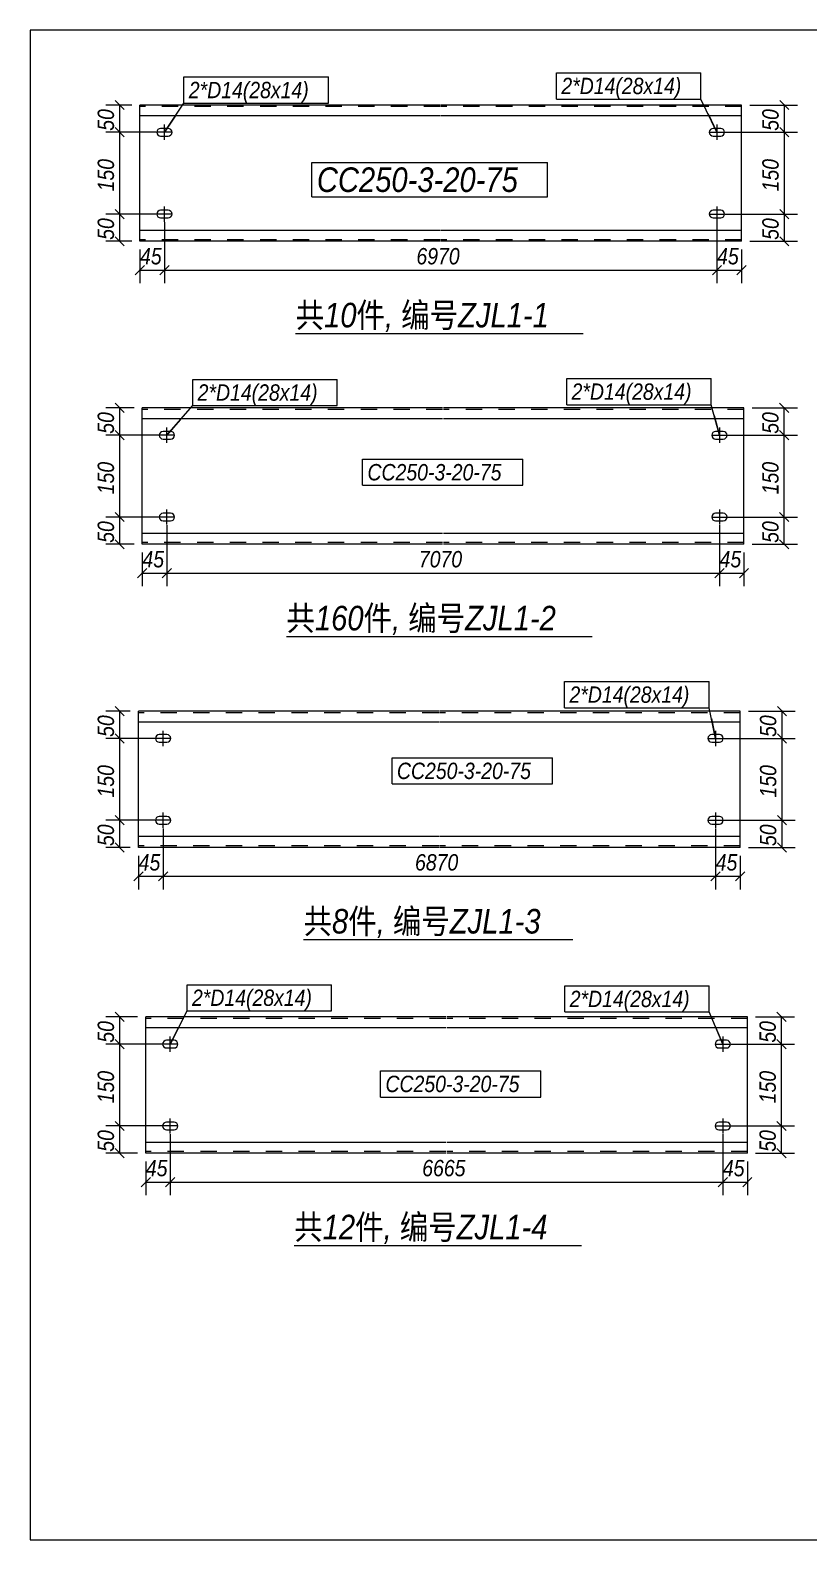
# Model space of a CAD drawing. Header units: millimetres. Extents: x 181 to 4047, y 165 to 2266.
# Drawn here: x 1119.3 to 1214.5, y 1252.4 to 1436.9 of the extents above; entities that cross this region are included whole.
import ezdxf

# ---------------------------------------------------------------- set-up
doc = ezdxf.new("R2010")
doc.units = ezdxf.units.MM
doc.linetypes.add('XKITLINE00', pattern=[0])
doc.linetypes.add('XKITLINE02', pattern=[4, 2, -2])
for name, color, linetype, lineweight in [('Bolt', 7, 'Continuous', 0), ('BoltMark', 3, 'Continuous', 0), ('DrawingSheet', 5, 'Continuous', 0), ('OtherObjectType', 1, 'Continuous', 0), ('Part', 2, 'Continuous', 0), ('PartMark', 3, 'Continuous', 0), ('Z-DIMENSIONS', 1, 'Continuous', 0)]:
    doc.layers.add(name, color=color, linetype=linetype, lineweight=lineweight)
doc.styles.add('Arial Italic', font='ariali.ttf')

msp = doc.modelspace()

# ---------------------------------------------------------------- linework, layer by layer
at = {"layer": 'Bolt', "color": 3, "linetype": 'XKITLINE00', "lineweight": 0}
for p, q in [((1134.85, 1424.64), (1134.82, 1424.46)), ((1134.82, 1424.46), (1134.85, 1424.28)), ((1134.82, 1424.46), (1134.82, 1424.46)), ((1136.68, 1424.46), (1134.82, 1424.46)), ((1134.95, 1424.79), (1134.85, 1424.64)), ((1135.1, 1424.89), (1134.95, 1424.79)), ((1135.28, 1424.93), (1135.1, 1424.89)), ((1136.22, 1424.93), (1135.28, 1424.93)), ((1135.75, 1423.53), (1135.75, 1425.39)), ((1136.39, 1424.89), (1136.22, 1424.93)), ((1136.55, 1424.79), (1136.39, 1424.89)), ((1136.65, 1424.64), (1136.55, 1424.79)), ((1136.68, 1424.46), (1136.65, 1424.64)), ((1136.65, 1424.28), (1136.68, 1424.46)), ((1136.68, 1424.46), (1136.68, 1424.46)), ((1202.36, 1424.64), (1202.33, 1424.46)), ((1202.33, 1424.46), (1202.33, 1424.46)), ((1202.33, 1424.46), (1202.36, 1424.28)), ((1202.33, 1424.46), (1204.19, 1424.46)), ((1202.46, 1424.79), (1202.36, 1424.64)), ((1202.62, 1424.89), (1202.46, 1424.79)), ((1202.79, 1424.93), (1202.62, 1424.89)), ((1203.73, 1424.93), (1202.79, 1424.93)), ((1203.26, 1425.39), (1203.26, 1423.53)), ((1203.91, 1424.89), (1203.73, 1424.93)), ((1204.06, 1424.79), (1203.91, 1424.89)), ((1204.16, 1424.64), (1204.06, 1424.79)), ((1204.19, 1424.46), (1204.16, 1424.64)), ((1204.16, 1424.28), (1204.19, 1424.46)), ((1204.19, 1424.46), (1204.19, 1424.46)), ((1134.85, 1424.28), (1134.95, 1424.13)), ((1134.95, 1424.13), (1135.1, 1424.03)), ((1135.1, 1424.03), (1135.28, 1423.99)), ((1135.28, 1423.99), (1136.22, 1423.99)), ((1136.22, 1423.99), (1136.39, 1424.03)), ((1136.39, 1424.03), (1136.55, 1424.13)), ((1136.55, 1424.13), (1136.65, 1424.28)), ((1202.36, 1424.28), (1202.46, 1424.13)), ((1202.46, 1424.13), (1202.62, 1424.03)), ((1202.62, 1424.03), (1202.79, 1423.99)), ((1202.79, 1423.99), (1203.73, 1423.99)), ((1203.73, 1423.99), (1203.91, 1424.03)), ((1203.91, 1424.03), (1204.06, 1424.13)), ((1204.06, 1424.13), (1204.16, 1424.28)), ((1135.75, 1413.53), (1135.75, 1415.39)), ((1203.26, 1415.39), (1203.26, 1413.53)), ((1134.85, 1414.64), (1134.82, 1414.46)), ((1134.82, 1414.46), (1134.85, 1414.28)), ((1134.82, 1414.46), (1134.82, 1414.46)), ((1136.68, 1414.46), (1134.82, 1414.46)), ((1134.95, 1414.79), (1134.85, 1414.64)), ((1134.85, 1414.28), (1134.95, 1414.13)), ((1135.1, 1414.89), (1134.95, 1414.79)), ((1134.95, 1414.13), (1135.1, 1414.03)), ((1135.28, 1414.93), (1135.1, 1414.89)), ((1135.1, 1414.03), (1135.28, 1413.99)), ((1136.22, 1414.93), (1135.28, 1414.93)), ((1135.28, 1413.99), (1136.22, 1413.99)), ((1136.39, 1414.89), (1136.22, 1414.93)), ((1136.22, 1413.99), (1136.39, 1414.03)), ((1136.55, 1414.79), (1136.39, 1414.89)), ((1136.39, 1414.03), (1136.55, 1414.13)), ((1136.65, 1414.64), (1136.55, 1414.79)), ((1136.55, 1414.13), (1136.65, 1414.28)), ((1136.68, 1414.46), (1136.65, 1414.64)), ((1136.65, 1414.28), (1136.68, 1414.46)), ((1136.68, 1414.46), (1136.68, 1414.46)), ((1202.36, 1414.64), (1202.33, 1414.46)), ((1202.33, 1414.46), (1202.33, 1414.46)), ((1202.33, 1414.46), (1202.36, 1414.28)), ((1202.33, 1414.46), (1204.19, 1414.46)), ((1202.46, 1414.79), (1202.36, 1414.64)), ((1202.36, 1414.28), (1202.46, 1414.13)), ((1202.62, 1414.89), (1202.46, 1414.79)), ((1202.46, 1414.13), (1202.62, 1414.03)), ((1202.79, 1414.93), (1202.62, 1414.89)), ((1202.62, 1414.03), (1202.79, 1413.99)), ((1203.73, 1414.93), (1202.79, 1414.93)), ((1202.79, 1413.99), (1203.73, 1413.99)), ((1203.91, 1414.89), (1203.73, 1414.93)), ((1203.73, 1413.99), (1203.91, 1414.03)), ((1204.06, 1414.79), (1203.91, 1414.89)), ((1203.91, 1414.03), (1204.06, 1414.13)), ((1204.16, 1414.64), (1204.06, 1414.79)), ((1204.06, 1414.13), (1204.16, 1414.28)), ((1204.19, 1414.46), (1204.16, 1414.64)), ((1204.16, 1414.28), (1204.19, 1414.46)), ((1204.19, 1414.46), (1204.19, 1414.46)), ((1135.15, 1387.61), (1135.11, 1387.43)), ((1135.25, 1387.76), (1135.15, 1387.61)), ((1135.4, 1387.86), (1135.25, 1387.76)), ((1135.58, 1387.9), (1135.4, 1387.86)), ((1136.51, 1387.9), (1135.58, 1387.9)), ((1136.05, 1386.5), (1136.05, 1388.36)), ((1136.69, 1387.86), (1136.51, 1387.9)), ((1136.84, 1387.76), (1136.69, 1387.86)), ((1136.95, 1387.61), (1136.84, 1387.76)), ((1136.98, 1387.43), (1136.95, 1387.61)), ((1202.66, 1387.61), (1202.63, 1387.43)), ((1202.76, 1387.76), (1202.66, 1387.61)), ((1202.92, 1387.86), (1202.76, 1387.76)), ((1203.09, 1387.9), (1202.92, 1387.86)), ((1204.03, 1387.9), (1203.09, 1387.9)), ((1203.56, 1388.36), (1203.56, 1386.5)), ((1204.21, 1387.86), (1204.03, 1387.9)), ((1204.36, 1387.76), (1204.21, 1387.86)), ((1204.46, 1387.61), (1204.36, 1387.76)), ((1204.49, 1387.43), (1204.46, 1387.61)), ((1135.11, 1387.43), (1135.15, 1387.25)), ((1135.11, 1387.43), (1135.11, 1387.43)), ((1136.98, 1387.43), (1135.11, 1387.43)), ((1135.15, 1387.25), (1135.25, 1387.1)), ((1135.25, 1387.1), (1135.4, 1387)), ((1135.4, 1387), (1135.58, 1386.96)), ((1135.58, 1386.96), (1136.51, 1386.96)), ((1136.51, 1386.96), (1136.69, 1387)), ((1136.69, 1387), (1136.84, 1387.1)), ((1136.84, 1387.1), (1136.95, 1387.25)), ((1136.95, 1387.25), (1136.98, 1387.43)), ((1136.98, 1387.43), (1136.98, 1387.43)), ((1202.63, 1387.43), (1202.63, 1387.43)), ((1202.63, 1387.43), (1202.66, 1387.25)), ((1202.63, 1387.43), (1204.49, 1387.43)), ((1202.66, 1387.25), (1202.76, 1387.1)), ((1202.76, 1387.1), (1202.92, 1387)), ((1202.92, 1387), (1203.09, 1386.96)), ((1203.09, 1386.96), (1204.03, 1386.96)), ((1204.03, 1386.96), (1204.21, 1387)), ((1204.21, 1387), (1204.36, 1387.1)), ((1204.36, 1387.1), (1204.46, 1387.25)), ((1204.46, 1387.25), (1204.49, 1387.43)), ((1204.49, 1387.43), (1204.49, 1387.43)), ((1136.05, 1376.5), (1136.05, 1378.36)), ((1203.56, 1378.36), (1203.56, 1376.5)), ((1135.15, 1377.61), (1135.11, 1377.43)), ((1135.11, 1377.43), (1135.15, 1377.25)), ((1135.11, 1377.43), (1135.11, 1377.43)), ((1136.98, 1377.43), (1135.11, 1377.43)), ((1135.25, 1377.76), (1135.15, 1377.61)), ((1135.15, 1377.25), (1135.25, 1377.1)), ((1135.4, 1377.86), (1135.25, 1377.76)), ((1135.25, 1377.1), (1135.4, 1377)), ((1135.58, 1377.9), (1135.4, 1377.86)), ((1135.4, 1377), (1135.58, 1376.96)), ((1136.51, 1377.9), (1135.58, 1377.9)), ((1135.58, 1376.96), (1136.51, 1376.96)), ((1136.69, 1377.86), (1136.51, 1377.9)), ((1136.51, 1376.96), (1136.69, 1377)), ((1136.84, 1377.76), (1136.69, 1377.86)), ((1136.69, 1377), (1136.84, 1377.1)), ((1136.95, 1377.61), (1136.84, 1377.76)), ((1136.84, 1377.1), (1136.95, 1377.25)), ((1136.98, 1377.43), (1136.95, 1377.61)), ((1136.95, 1377.25), (1136.98, 1377.43)), ((1136.98, 1377.43), (1136.98, 1377.43)), ((1202.66, 1377.61), (1202.63, 1377.43)), ((1202.63, 1377.43), (1202.63, 1377.43)), ((1202.63, 1377.43), (1202.66, 1377.25)), ((1202.63, 1377.43), (1204.49, 1377.43)), ((1202.76, 1377.76), (1202.66, 1377.61)), ((1202.66, 1377.25), (1202.76, 1377.1)), ((1202.92, 1377.86), (1202.76, 1377.76)), ((1202.76, 1377.1), (1202.92, 1377)), ((1203.09, 1377.9), (1202.92, 1377.86)), ((1202.92, 1377), (1203.09, 1376.96)), ((1204.03, 1377.9), (1203.09, 1377.9)), ((1203.09, 1376.96), (1204.03, 1376.96)), ((1204.21, 1377.86), (1204.03, 1377.9)), ((1204.03, 1376.96), (1204.21, 1377)), ((1204.36, 1377.76), (1204.21, 1377.86)), ((1204.21, 1377), (1204.36, 1377.1)), ((1204.46, 1377.61), (1204.36, 1377.76)), ((1204.36, 1377.1), (1204.46, 1377.25)), ((1204.49, 1377.43), (1204.46, 1377.61)), ((1204.46, 1377.25), (1204.49, 1377.43)), ((1204.49, 1377.43), (1204.49, 1377.43)), ((1134.69, 1350.55), (1134.65, 1350.37)), ((1134.79, 1350.7), (1134.69, 1350.55)), ((1134.94, 1350.81), (1134.79, 1350.7)), ((1135.12, 1350.84), (1134.94, 1350.81)), ((1136.05, 1350.84), (1135.12, 1350.84)), ((1135.58, 1349.44), (1135.58, 1351.31)), ((1136.23, 1350.81), (1136.05, 1350.84)), ((1136.38, 1350.7), (1136.23, 1350.81)), ((1136.48, 1350.55), (1136.38, 1350.7)), ((1136.52, 1350.37), (1136.48, 1350.55)), ((1202.2, 1350.55), (1202.16, 1350.37)), ((1202.3, 1350.7), (1202.2, 1350.55)), ((1202.45, 1350.81), (1202.3, 1350.7)), ((1202.63, 1350.84), (1202.45, 1350.81)), ((1203.56, 1350.84), (1202.63, 1350.84)), ((1203.1, 1351.31), (1203.1, 1349.44)), ((1203.74, 1350.81), (1203.56, 1350.84)), ((1203.89, 1350.7), (1203.74, 1350.81)), ((1204, 1350.55), (1203.89, 1350.7)), ((1204.03, 1350.37), (1204, 1350.55)), ((1134.65, 1350.37), (1134.69, 1350.2)), ((1134.65, 1350.37), (1134.65, 1350.37)), ((1136.52, 1350.37), (1134.65, 1350.37)), ((1134.69, 1350.2), (1134.79, 1350.04)), ((1134.79, 1350.04), (1134.94, 1349.94)), ((1134.94, 1349.94), (1135.12, 1349.91)), ((1135.12, 1349.91), (1136.05, 1349.91)), ((1136.05, 1349.91), (1136.23, 1349.94)), ((1136.23, 1349.94), (1136.38, 1350.04)), ((1136.38, 1350.04), (1136.48, 1350.2)), ((1136.48, 1350.2), (1136.52, 1350.37)), ((1136.52, 1350.37), (1136.52, 1350.37)), ((1202.16, 1350.37), (1202.16, 1350.37)), ((1202.16, 1350.37), (1202.2, 1350.2)), ((1202.16, 1350.37), (1204.03, 1350.37)), ((1202.2, 1350.2), (1202.3, 1350.04)), ((1202.3, 1350.04), (1202.45, 1349.94)), ((1202.45, 1349.94), (1202.63, 1349.91)), ((1202.63, 1349.91), (1203.56, 1349.91)), ((1203.56, 1349.91), (1203.74, 1349.94)), ((1203.74, 1349.94), (1203.89, 1350.04)), ((1203.89, 1350.04), (1204, 1350.2)), ((1204, 1350.2), (1204.03, 1350.37)), ((1204.03, 1350.37), (1204.03, 1350.37)), ((1134.69, 1340.55), (1134.65, 1340.37)), ((1134.65, 1340.37), (1134.69, 1340.2)), ((1134.65, 1340.37), (1134.65, 1340.37)), ((1136.52, 1340.37), (1134.65, 1340.37)), ((1134.79, 1340.7), (1134.69, 1340.55)), ((1134.69, 1340.2), (1134.79, 1340.04)), ((1134.94, 1340.81), (1134.79, 1340.7)), ((1134.79, 1340.04), (1134.94, 1339.94)), ((1135.12, 1340.84), (1134.94, 1340.81)), ((1134.94, 1339.94), (1135.12, 1339.91)), ((1136.05, 1340.84), (1135.12, 1340.84)), ((1135.12, 1339.91), (1136.05, 1339.91)), ((1135.58, 1339.44), (1135.58, 1341.31)), ((1136.23, 1340.81), (1136.05, 1340.84)), ((1136.05, 1339.91), (1136.23, 1339.94)), ((1136.38, 1340.7), (1136.23, 1340.81)), ((1136.23, 1339.94), (1136.38, 1340.04)), ((1136.48, 1340.55), (1136.38, 1340.7)), ((1136.38, 1340.04), (1136.48, 1340.2)), ((1136.52, 1340.37), (1136.48, 1340.55)), ((1136.48, 1340.2), (1136.52, 1340.37)), ((1136.52, 1340.37), (1136.52, 1340.37)), ((1202.2, 1340.55), (1202.16, 1340.37)), ((1202.16, 1340.37), (1202.16, 1340.37)), ((1202.16, 1340.37), (1202.2, 1340.2)), ((1202.16, 1340.37), (1204.03, 1340.37)), ((1202.3, 1340.7), (1202.2, 1340.55)), ((1202.2, 1340.2), (1202.3, 1340.04)), ((1202.45, 1340.81), (1202.3, 1340.7)), ((1202.3, 1340.04), (1202.45, 1339.94)), ((1202.63, 1340.84), (1202.45, 1340.81)), ((1202.45, 1339.94), (1202.63, 1339.91)), ((1203.56, 1340.84), (1202.63, 1340.84)), ((1202.63, 1339.91), (1203.56, 1339.91)), ((1203.1, 1341.31), (1203.1, 1339.44)), ((1203.74, 1340.81), (1203.56, 1340.84)), ((1203.56, 1339.91), (1203.74, 1339.94)), ((1203.89, 1340.7), (1203.74, 1340.81)), ((1203.74, 1339.94), (1203.89, 1340.04)), ((1204, 1340.55), (1203.89, 1340.7)), ((1203.89, 1340.04), (1204, 1340.2)), ((1204.03, 1340.37), (1204, 1340.55)), ((1204, 1340.2), (1204.03, 1340.37)), ((1204.03, 1340.37), (1204.03, 1340.37)), ((1136.46, 1312.08), (1136.46, 1313.94)), ((1203.98, 1313.94), (1203.98, 1312.08)), ((1135.57, 1313.19), (1135.53, 1313.01)), ((1135.53, 1313.01), (1135.57, 1312.83)), ((1135.53, 1313.01), (1135.53, 1313.01)), ((1137.4, 1313.01), (1135.53, 1313.01)), ((1135.67, 1313.34), (1135.57, 1313.19)), ((1135.57, 1312.83), (1135.67, 1312.68)), ((1135.82, 1313.44), (1135.67, 1313.34)), ((1135.67, 1312.68), (1135.82, 1312.58)), ((1136, 1313.48), (1135.82, 1313.44)), ((1135.82, 1312.58), (1136, 1312.54)), ((1136.93, 1313.48), (1136, 1313.48)), ((1136, 1312.54), (1136.93, 1312.54)), ((1137.11, 1313.44), (1136.93, 1313.48)), ((1136.93, 1312.54), (1137.11, 1312.58)), ((1137.26, 1313.34), (1137.11, 1313.44)), ((1137.11, 1312.58), (1137.26, 1312.68)), ((1137.36, 1313.19), (1137.26, 1313.34)), ((1137.26, 1312.68), (1137.36, 1312.83)), ((1137.4, 1313.01), (1137.36, 1313.19)), ((1137.36, 1312.83), (1137.4, 1313.01)), ((1137.4, 1313.01), (1137.4, 1313.01)), ((1203.08, 1313.19), (1203.04, 1313.01)), ((1203.04, 1313.01), (1203.04, 1313.01)), ((1203.04, 1313.01), (1203.08, 1312.83)), ((1203.04, 1313.01), (1204.91, 1313.01)), ((1203.18, 1313.34), (1203.08, 1313.19)), ((1203.08, 1312.83), (1203.18, 1312.68)), ((1203.33, 1313.44), (1203.18, 1313.34)), ((1203.18, 1312.68), (1203.33, 1312.58)), ((1203.51, 1313.48), (1203.33, 1313.44)), ((1203.33, 1312.58), (1203.51, 1312.54)), ((1204.44, 1313.48), (1203.51, 1313.48)), ((1203.51, 1312.54), (1204.44, 1312.54)), ((1204.62, 1313.44), (1204.44, 1313.48)), ((1204.44, 1312.54), (1204.62, 1312.58)), ((1204.77, 1313.34), (1204.62, 1313.44)), ((1204.62, 1312.58), (1204.77, 1312.68)), ((1204.87, 1313.19), (1204.77, 1313.34)), ((1204.77, 1312.68), (1204.87, 1312.83)), ((1204.91, 1313.01), (1204.87, 1313.19)), ((1204.87, 1312.83), (1204.91, 1313.01)), ((1204.91, 1313.01), (1204.91, 1313.01)), ((1135.57, 1303.19), (1135.53, 1303.01)), ((1135.53, 1303.01), (1135.57, 1302.83)), ((1135.53, 1303.01), (1135.53, 1303.01)), ((1137.4, 1303.01), (1135.53, 1303.01)), ((1135.67, 1303.34), (1135.57, 1303.19)), ((1135.57, 1302.83), (1135.67, 1302.68)), ((1135.82, 1303.44), (1135.67, 1303.34)), ((1135.67, 1302.68), (1135.82, 1302.58)), ((1136, 1303.48), (1135.82, 1303.44)), ((1135.82, 1302.58), (1136, 1302.54)), ((1136.93, 1303.48), (1136, 1303.48)), ((1136.46, 1302.08), (1136.46, 1303.94)), ((1137.11, 1303.44), (1136.93, 1303.48)), ((1136.93, 1302.54), (1137.11, 1302.58)), ((1137.26, 1303.34), (1137.11, 1303.44)), ((1137.11, 1302.58), (1137.26, 1302.68)), ((1137.36, 1303.19), (1137.26, 1303.34)), ((1137.26, 1302.68), (1137.36, 1302.83)), ((1137.4, 1303.01), (1137.36, 1303.19)), ((1137.36, 1302.83), (1137.4, 1303.01)), ((1137.4, 1303.01), (1137.4, 1303.01)), ((1203.08, 1303.19), (1203.04, 1303.01)), ((1203.04, 1303.01), (1203.04, 1303.01)), ((1203.04, 1303.01), (1203.08, 1302.83)), ((1203.04, 1303.01), (1204.91, 1303.01)), ((1203.18, 1303.34), (1203.08, 1303.19)), ((1203.08, 1302.83), (1203.18, 1302.68)), ((1203.33, 1303.44), (1203.18, 1303.34)), ((1203.18, 1302.68), (1203.33, 1302.58)), ((1203.51, 1303.48), (1203.33, 1303.44)), ((1203.33, 1302.58), (1203.51, 1302.54)), ((1204.44, 1303.48), (1203.51, 1303.48)), ((1203.98, 1303.94), (1203.98, 1302.08)), ((1204.62, 1303.44), (1204.44, 1303.48)), ((1204.44, 1302.54), (1204.62, 1302.58)), ((1204.77, 1303.34), (1204.62, 1303.44)), ((1204.62, 1302.58), (1204.77, 1302.68)), ((1204.87, 1303.19), (1204.77, 1303.34)), ((1204.77, 1302.68), (1204.87, 1302.83)), ((1204.91, 1303.01), (1204.87, 1303.19)), ((1204.87, 1302.83), (1204.91, 1303.01)), ((1204.91, 1303.01), (1204.91, 1303.01)), ((1136, 1302.54), (1136.93, 1302.54)), ((1203.51, 1302.54), (1204.44, 1302.54))]:
    msp.add_line(p, q, dxfattribs=at)
at = {"layer": 'BoltMark', "color": 3, "linetype": 'XKITLINE00', "lineweight": 0}
for p, q in [((1183.65, 1431.72), (1201.31, 1431.72)), ((1183.65, 1428.52), (1183.65, 1431.72)), ((1201.31, 1428.52), (1201.31, 1431.72)), ((1138.13, 1431.22), (1155.78, 1431.22)), ((1138.13, 1428.02), (1138.13, 1431.22)), ((1155.78, 1428.02), (1155.78, 1431.22)), ((1183.65, 1428.52), (1201.31, 1428.52)), ((1203.26, 1424.46), (1201.31, 1428.52)), ((1135.75, 1424.46), (1138.13, 1428.02)), ((1137.14, 1426.54), (1135.75, 1424.46)), ((1138.13, 1428.02), (1155.78, 1428.02)), ((1202.18, 1426.71), (1203.26, 1424.46)), ((1139.21, 1394.25), (1156.86, 1394.25)), ((1139.21, 1391.05), (1139.21, 1394.25)), ((1156.86, 1391.05), (1156.86, 1394.25)), ((1184.9, 1394.36), (1202.55, 1394.36)), ((1184.9, 1391.16), (1184.9, 1394.36)), ((1202.55, 1391.16), (1202.55, 1394.36)), ((1184.9, 1391.16), (1202.55, 1391.16)), ((1203.56, 1387.43), (1202.55, 1391.16)), ((1136.05, 1387.43), (1139.21, 1391.05)), ((1137.69, 1389.31), (1136.05, 1387.43)), ((1139.21, 1391.05), (1156.86, 1391.05)), ((1202.91, 1389.84), (1203.56, 1387.43)), ((1184.64, 1357.33), (1202.29, 1357.33)), ((1184.64, 1354.13), (1184.64, 1357.33)), ((1202.29, 1354.13), (1202.29, 1357.33)), ((1184.64, 1354.13), (1202.29, 1354.13)), ((1203.1, 1350.37), (1202.29, 1354.13)), ((1202.58, 1352.82), (1203.1, 1350.37)), ((1138.52, 1320.28), (1156.18, 1320.28)), ((1138.52, 1317.08), (1138.52, 1320.28)), ((1156.18, 1317.08), (1156.18, 1320.28)), ((1184.67, 1320.14), (1202.33, 1320.14)), ((1184.67, 1316.94), (1184.67, 1320.14)), ((1202.33, 1316.94), (1202.33, 1320.14)), ((1136.46, 1313.01), (1138.52, 1317.08)), ((1138.52, 1317.08), (1156.18, 1317.08)), ((1184.67, 1316.94), (1202.33, 1316.94)), ((1203.98, 1313.01), (1202.33, 1316.94)), ((1137.59, 1315.24), (1136.46, 1313.01)), ((1203.01, 1315.31), (1203.98, 1313.01))]:
    msp.add_line(p, q, dxfattribs=at)
at = {"layer": 'DrawingSheet', "color": 5, "linetype": 'XKITLINE00', "lineweight": 0}
for p, q in [((1382.15, 1436.93), (1119.35, 1436.93)), ((1119.35, 1436.93), (1119.35, 1252.43)), ((1119.35, 1252.43), (1382.15, 1252.43))]:
    msp.add_line(p, q, dxfattribs=at)
at = {"layer": 'OtherObjectType', "color": 6, "linetype": 'XKITLINE00', "lineweight": 0}
for p, q in [((1151.78, 1399.86), (1186.9, 1399.86)), ((1150.66, 1362.83), (1188.01, 1362.83)), ((1152.75, 1325.78), (1185.64, 1325.78)), ((1151.61, 1288.41), (1186.73, 1288.41))]:
    msp.add_line(p, q, dxfattribs=at)
at = {"layer": 'Part', "color": 2, "linetype": 'XKITLINE00', "lineweight": 0}
for p, q in [((1132.75, 1411.13), (1132.75, 1427.79)), ((1169.43, 1427.79), (1132.75, 1427.79)), ((1169.43, 1426.46), (1132.75, 1426.46)), ((1206.26, 1427.79), (1169.53, 1427.79)), ((1206.26, 1426.46), (1169.53, 1426.46)), ((1206.26, 1411.13), (1206.26, 1427.79)), ((1169.43, 1412.46), (1132.75, 1412.46)), ((1206.26, 1412.46), (1169.53, 1412.46)), ((1169.43, 1411.13), (1132.75, 1411.13)), ((1206.26, 1411.13), (1169.53, 1411.13)), ((1133.05, 1374.1), (1133.05, 1390.76)), ((1169.73, 1390.76), (1133.05, 1390.76)), ((1169.73, 1389.43), (1133.05, 1389.43)), ((1206.56, 1390.76), (1169.83, 1390.76)), ((1206.56, 1389.43), (1169.83, 1389.43)), ((1206.56, 1374.1), (1206.56, 1390.76)), ((1169.73, 1375.43), (1133.05, 1375.43)), ((1206.56, 1375.43), (1169.83, 1375.43)), ((1169.73, 1374.1), (1133.05, 1374.1)), ((1206.56, 1374.1), (1169.83, 1374.1)), ((1132.58, 1337.04), (1132.58, 1353.71)), ((1169.26, 1353.71), (1132.58, 1353.71)), ((1206.1, 1353.71), (1169.36, 1353.71)), ((1206.1, 1337.04), (1206.1, 1353.71)), ((1169.26, 1352.37), (1132.58, 1352.37)), ((1206.1, 1352.37), (1169.36, 1352.37)), ((1169.26, 1338.37), (1132.58, 1338.37)), ((1206.1, 1338.37), (1169.36, 1338.37)), ((1169.26, 1337.04), (1132.58, 1337.04)), ((1206.1, 1337.04), (1169.36, 1337.04)), ((1133.46, 1299.68), (1133.46, 1316.34)), ((1170.14, 1316.34), (1133.46, 1316.34)), ((1206.98, 1316.34), (1170.24, 1316.34)), ((1206.98, 1299.68), (1206.98, 1316.34)), ((1170.14, 1315.01), (1133.46, 1315.01)), ((1206.98, 1315.01), (1170.24, 1315.01)), ((1170.14, 1301.01), (1133.46, 1301.01)), ((1206.98, 1301.01), (1170.24, 1301.01)), ((1170.14, 1299.68), (1133.46, 1299.68)), ((1206.98, 1299.68), (1170.24, 1299.68))]:
    msp.add_line(p, q, dxfattribs=at)
at = {"layer": 'Part', "color": 7, "linetype": 'XKITLINE02', "lineweight": 0}
for p, q in [((1169.43, 1427.59), (1132.75, 1427.59)), ((1206.26, 1427.59), (1169.53, 1427.59)), ((1169.43, 1411.33), (1132.75, 1411.33)), ((1206.26, 1411.33), (1169.53, 1411.33)), ((1169.73, 1390.56), (1133.05, 1390.56)), ((1206.56, 1390.56), (1169.83, 1390.56)), ((1169.73, 1374.3), (1133.05, 1374.3)), ((1206.56, 1374.3), (1169.83, 1374.3)), ((1169.26, 1353.51), (1132.58, 1353.51)), ((1206.1, 1353.51), (1169.36, 1353.51)), ((1169.26, 1337.24), (1132.58, 1337.24)), ((1206.1, 1337.24), (1169.36, 1337.24)), ((1170.14, 1316.14), (1133.46, 1316.14)), ((1206.98, 1316.14), (1170.24, 1316.14)), ((1170.14, 1299.88), (1133.46, 1299.88)), ((1206.98, 1299.88), (1170.24, 1299.88))]:
    msp.add_line(p, q, dxfattribs=at)
at = {"layer": 'PartMark', "color": 1, "linetype": 'XKITLINE00', "lineweight": 0}
for p, q in [((1153.78, 1420.76), (1182.56, 1420.76)), ((1153.78, 1416.56), (1153.78, 1420.76)), ((1182.56, 1416.56), (1182.56, 1420.76)), ((1153.78, 1416.56), (1182.56, 1416.56)), ((1159.96, 1384.51), (1179.54, 1384.51)), ((1159.96, 1381.31), (1159.96, 1384.51)), ((1179.54, 1381.31), (1179.54, 1384.51)), ((1159.96, 1381.31), (1179.54, 1381.31)), ((1163.56, 1348.01), (1183.15, 1348.01)), ((1163.56, 1344.81), (1163.56, 1348.01)), ((1183.15, 1344.81), (1183.15, 1348.01)), ((1163.56, 1344.81), (1183.15, 1344.81)), ((1162.16, 1309.75), (1181.74, 1309.75)), ((1162.16, 1306.55), (1162.16, 1309.75)), ((1181.74, 1306.55), (1181.74, 1309.75)), ((1162.16, 1306.55), (1181.74, 1306.55))]:
    msp.add_line(p, q, dxfattribs=at)
at = {"layer": 'Z-DIMENSIONS', "color": 4, "linetype": 'XKITLINE00', "lineweight": 0}
for p, q in [((1129.72, 1428.36), (1130.85, 1427.23)), ((1210.93, 1428.36), (1212.06, 1427.23)), ((1131.75, 1427.79), (1128.59, 1427.79)), ((1130.29, 1424.46), (1130.29, 1427.79)), ((1207.26, 1427.79), (1213.1, 1427.79)), ((1211.5, 1424.46), (1211.5, 1427.79)), ((1134.75, 1424.46), (1128.59, 1424.46)), ((1134.75, 1424.46), (1128.59, 1424.46)), ((1129.72, 1425.02), (1130.85, 1423.89)), ((1129.72, 1425.02), (1130.85, 1423.89)), ((1130.29, 1414.46), (1130.29, 1424.46)), ((1204.26, 1424.46), (1213.1, 1424.46)), ((1204.26, 1424.46), (1213.1, 1424.46)), ((1210.93, 1425.02), (1212.06, 1423.89)), ((1210.93, 1425.02), (1212.06, 1423.89)), ((1211.5, 1414.46), (1211.5, 1424.46)), ((1134.75, 1414.46), (1128.59, 1414.46)), ((1134.75, 1414.46), (1128.59, 1414.46)), ((1129.72, 1415.02), (1130.85, 1413.89)), ((1129.72, 1415.02), (1130.85, 1413.89)), ((1130.29, 1411.13), (1130.29, 1414.46)), ((1135.75, 1413.46), (1135.75, 1406.01)), ((1135.75, 1413.46), (1135.75, 1406.01)), ((1203.26, 1413.46), (1203.26, 1406.01)), ((1203.26, 1413.46), (1203.26, 1406.01)), ((1204.26, 1414.46), (1213.1, 1414.46)), ((1204.26, 1414.46), (1213.1, 1414.46)), ((1210.93, 1415.02), (1212.06, 1413.89)), ((1210.93, 1415.02), (1212.06, 1413.89)), ((1211.5, 1411.13), (1211.5, 1414.46)), ((1129.72, 1411.69), (1130.85, 1410.56)), ((1210.93, 1411.69), (1212.06, 1410.56)), ((1131.75, 1411.13), (1128.59, 1411.13)), ((1132.75, 1410.13), (1132.75, 1406.01)), ((1206.26, 1410.13), (1206.26, 1406.01)), ((1207.26, 1411.13), (1213.1, 1411.13)), ((1133.31, 1408.18), (1132.18, 1407.04)), ((1136.31, 1408.18), (1135.18, 1407.04)), ((1136.31, 1408.18), (1135.18, 1407.04)), ((1203.83, 1408.18), (1202.7, 1407.04)), ((1203.83, 1408.18), (1202.7, 1407.04)), ((1206.83, 1408.18), (1205.7, 1407.04)), ((1132.75, 1407.61), (1135.75, 1407.61)), ((1135.75, 1407.61), (1203.26, 1407.61)), ((1203.26, 1407.61), (1206.26, 1407.61)), ((1129.72, 1391.33), (1130.85, 1390.2)), ((1210.92, 1391.33), (1212.05, 1390.2)), ((1132.05, 1390.76), (1128.59, 1390.76)), ((1130.29, 1387.43), (1130.29, 1390.76)), ((1207.56, 1390.76), (1213.09, 1390.76)), ((1211.49, 1387.43), (1211.49, 1390.76)), ((1129.72, 1388), (1130.85, 1386.87)), ((1129.72, 1388), (1130.85, 1386.87)), ((1210.92, 1388), (1212.05, 1386.87)), ((1210.92, 1388), (1212.05, 1386.87)), ((1135.05, 1387.43), (1128.59, 1387.43)), ((1135.05, 1387.43), (1128.59, 1387.43)), ((1130.29, 1377.43), (1130.29, 1387.43)), ((1204.56, 1387.43), (1213.09, 1387.43)), ((1204.56, 1387.43), (1213.09, 1387.43)), ((1211.49, 1377.43), (1211.49, 1387.43)), ((1135.05, 1377.43), (1128.59, 1377.43)), ((1135.05, 1377.43), (1128.59, 1377.43)), ((1129.72, 1378), (1130.85, 1376.87)), ((1129.72, 1378), (1130.85, 1376.87)), ((1130.29, 1374.1), (1130.29, 1377.43)), ((1136.05, 1376.43), (1136.05, 1368.98)), ((1136.05, 1376.43), (1136.05, 1368.98)), ((1203.56, 1376.43), (1203.56, 1368.98)), ((1203.56, 1376.43), (1203.56, 1368.98)), ((1204.56, 1377.43), (1213.09, 1377.43)), ((1204.56, 1377.43), (1213.09, 1377.43)), ((1210.92, 1378), (1212.05, 1376.87)), ((1210.92, 1378), (1212.05, 1376.87)), ((1211.49, 1374.1), (1211.49, 1377.43)), ((1129.72, 1374.66), (1130.85, 1373.53)), ((1210.92, 1374.66), (1212.05, 1373.53)), ((1132.05, 1374.1), (1128.59, 1374.1)), ((1133.05, 1373.1), (1133.05, 1368.98)), ((1206.56, 1373.1), (1206.56, 1368.98)), ((1207.56, 1374.1), (1213.09, 1374.1)), ((1133.61, 1371.15), (1132.48, 1370.02)), ((1136.61, 1371.15), (1135.48, 1370.02)), ((1136.61, 1371.15), (1135.48, 1370.02)), ((1204.13, 1371.15), (1203, 1370.02)), ((1204.13, 1371.15), (1203, 1370.02)), ((1207.13, 1371.15), (1206, 1370.02)), ((1133.05, 1370.58), (1136.05, 1370.58)), ((1136.05, 1370.58), (1203.56, 1370.58)), ((1203.56, 1370.58), (1206.56, 1370.58)), ((1129.72, 1354.27), (1130.85, 1353.14)), ((1210.64, 1354.27), (1211.77, 1353.14)), ((1131.58, 1353.71), (1128.59, 1353.71)), ((1130.29, 1350.37), (1130.29, 1353.71)), ((1207.1, 1353.71), (1212.81, 1353.71)), ((1211.21, 1350.37), (1211.21, 1353.71)), ((1129.72, 1350.94), (1130.85, 1349.81)), ((1129.72, 1350.94), (1130.85, 1349.81)), ((1210.64, 1350.94), (1211.77, 1349.81)), ((1210.64, 1350.94), (1211.77, 1349.81)), ((1134.58, 1350.37), (1128.59, 1350.37)), ((1134.58, 1350.37), (1128.59, 1350.37)), ((1130.29, 1340.37), (1130.29, 1350.37)), ((1204.1, 1350.37), (1212.81, 1350.37)), ((1204.1, 1350.37), (1212.81, 1350.37)), ((1211.21, 1340.37), (1211.21, 1350.37)), ((1134.58, 1340.37), (1128.59, 1340.37)), ((1134.58, 1340.37), (1128.59, 1340.37)), ((1129.72, 1340.94), (1130.85, 1339.81)), ((1129.72, 1340.94), (1130.85, 1339.81)), ((1130.29, 1337.04), (1130.29, 1340.37)), ((1204.1, 1340.37), (1212.81, 1340.37)), ((1204.1, 1340.37), (1212.81, 1340.37)), ((1210.64, 1340.94), (1211.77, 1339.81)), ((1210.64, 1340.94), (1211.77, 1339.81)), ((1211.21, 1337.04), (1211.21, 1340.37)), ((1135.58, 1339.37), (1135.58, 1331.93)), ((1135.58, 1339.37), (1135.58, 1331.93)), ((1203.1, 1339.37), (1203.1, 1331.93)), ((1203.1, 1339.37), (1203.1, 1331.93)), ((1131.58, 1337.04), (1128.59, 1337.04)), ((1129.72, 1337.61), (1130.85, 1336.48)), ((1132.58, 1336.04), (1132.58, 1331.93)), ((1206.1, 1336.04), (1206.1, 1331.93)), ((1207.1, 1337.04), (1212.81, 1337.04)), ((1210.64, 1337.61), (1211.77, 1336.48)), ((1133.15, 1334.09), (1132.02, 1332.96)), ((1136.15, 1334.09), (1135.02, 1332.96)), ((1136.15, 1334.09), (1135.02, 1332.96)), ((1203.66, 1334.09), (1202.53, 1332.96)), ((1203.66, 1334.09), (1202.53, 1332.96)), ((1206.66, 1334.09), (1205.53, 1332.96)), ((1132.58, 1333.53), (1135.58, 1333.53)), ((1135.58, 1333.53), (1203.1, 1333.53)), ((1203.1, 1333.53), (1206.1, 1333.53)), ((1132.46, 1316.34), (1128.59, 1316.34)), ((1129.72, 1316.91), (1130.85, 1315.78)), ((1130.29, 1313.01), (1130.29, 1316.34)), ((1207.98, 1316.34), (1212.75, 1316.34)), ((1210.59, 1316.91), (1211.72, 1315.78)), ((1211.15, 1313.01), (1211.15, 1316.34)), ((1135.46, 1313.01), (1128.59, 1313.01)), ((1135.46, 1313.01), (1128.59, 1313.01)), ((1129.72, 1313.57), (1130.85, 1312.44)), ((1129.72, 1313.57), (1130.85, 1312.44)), ((1130.29, 1303.01), (1130.29, 1313.01)), ((1204.98, 1313.01), (1212.75, 1313.01)), ((1204.98, 1313.01), (1212.75, 1313.01)), ((1210.59, 1313.57), (1211.72, 1312.44)), ((1210.59, 1313.57), (1211.72, 1312.44)), ((1211.15, 1303.01), (1211.15, 1313.01)), ((1135.46, 1303.01), (1128.59, 1303.01)), ((1135.46, 1303.01), (1128.59, 1303.01)), ((1129.72, 1303.57), (1130.85, 1302.44)), ((1129.72, 1303.57), (1130.85, 1302.44)), ((1130.29, 1299.68), (1130.29, 1303.01)), ((1204.98, 1303.01), (1212.75, 1303.01)), ((1204.98, 1303.01), (1212.75, 1303.01)), ((1210.59, 1303.57), (1211.72, 1302.44)), ((1210.59, 1303.57), (1211.72, 1302.44)), ((1211.15, 1299.68), (1211.15, 1303.01)), ((1136.46, 1302.01), (1136.46, 1294.56)), ((1136.46, 1302.01), (1136.46, 1294.56)), ((1203.98, 1302.01), (1203.98, 1294.56)), ((1203.98, 1302.01), (1203.98, 1294.56)), ((1132.46, 1299.68), (1128.59, 1299.68)), ((1129.72, 1300.24), (1130.85, 1299.11)), ((1207.98, 1299.68), (1212.75, 1299.68)), ((1210.59, 1300.24), (1211.72, 1299.11)), ((1133.46, 1298.68), (1133.46, 1294.56)), ((1206.98, 1298.68), (1206.98, 1294.56)), ((1134.03, 1296.73), (1132.9, 1295.59)), ((1133.46, 1296.16), (1136.46, 1296.16)), ((1137.03, 1296.73), (1135.9, 1295.59)), ((1137.03, 1296.73), (1135.9, 1295.59)), ((1136.46, 1296.16), (1203.98, 1296.16)), ((1204.54, 1296.73), (1203.41, 1295.59)), ((1204.54, 1296.73), (1203.41, 1295.59)), ((1203.98, 1296.16), (1206.98, 1296.16)), ((1207.54, 1296.73), (1206.41, 1295.59))]:
    msp.add_line(p, q, dxfattribs=at)
at = {"layer": 'Z-DIMENSIONS', "color": 3}
for p in [(1130.29, 1427.79), (1211.5, 1427.79), (1130.29, 1424.46), (1130.29, 1424.46), (1211.5, 1424.46), (1211.5, 1424.46), (1130.29, 1414.46), (1130.29, 1414.46), (1211.5, 1414.46), (1211.5, 1414.46), (1130.29, 1411.13), (1211.5, 1411.13), (1132.75, 1407.61), (1135.75, 1407.61), (1135.75, 1407.61), (1203.26, 1407.61), (1203.26, 1407.61), (1206.26, 1407.61), (1130.29, 1390.76), (1211.49, 1390.76), (1130.29, 1387.43), (1130.29, 1387.43), (1211.49, 1387.43), (1211.49, 1387.43), (1130.29, 1377.43), (1130.29, 1377.43), (1211.49, 1377.43), (1211.49, 1377.43), (1130.29, 1374.1), (1211.49, 1374.1), (1133.05, 1370.58), (1136.05, 1370.58), (1136.05, 1370.58), (1203.56, 1370.58), (1203.56, 1370.58), (1206.56, 1370.58), (1130.29, 1353.71), (1211.21, 1353.71), (1130.29, 1350.37), (1130.29, 1350.37), (1211.21, 1350.37), (1211.21, 1350.37), (1130.29, 1340.37), (1130.29, 1340.37), (1211.21, 1340.37), (1211.21, 1340.37), (1130.29, 1337.04), (1211.21, 1337.04), (1132.58, 1333.53), (1135.58, 1333.53), (1135.58, 1333.53), (1203.1, 1333.53), (1203.1, 1333.53), (1206.1, 1333.53), (1130.29, 1316.34), (1211.15, 1316.34), (1130.29, 1313.01), (1130.29, 1313.01), (1211.15, 1313.01), (1211.15, 1313.01), (1130.29, 1303.01), (1130.29, 1303.01), (1211.15, 1303.01), (1211.15, 1303.01), (1130.29, 1299.68), (1211.15, 1299.68), (1133.46, 1296.16), (1136.46, 1296.16), (1136.46, 1296.16), (1203.98, 1296.16), (1203.98, 1296.16), (1206.98, 1296.16)]:
    msp.add_point(p, dxfattribs=at)

# ---------------------------------------------------------------- texts
at = {"layer": 'BoltMark', "color": 7, "style": 'Arial Italic', "width": 0.85}
for p in [(1138.73, 1428.62), (1184.25, 1429.12), (1139.81, 1391.65), (1185.5, 1391.76), (1185.24, 1354.73), (1139.12, 1317.68), (1185.27, 1317.54)]:
    msp.add_text('2*D14(28x14)', height=2, dxfattribs=at).set_placement(p)
at = {"layer": 'OtherObjectType', "color": 6, "style": 'Arial Italic', "width": 0.85}
for s, p in [('共10件, 编号ZJL1-1', (1151.78, 1400.61)), ('共160件, 编号ZJL1-2', (1150.66, 1363.58)), ('共8件, 编号ZJL1-3', (1152.75, 1326.53)), ('共12件, 编号ZJL1-4', (1151.61, 1289.16))]:
    msp.add_text(s, height=3, dxfattribs=at).set_placement(p)
at = {"layer": 'PartMark', "color": 7, "style": 'Arial Italic', "width": 0.85}
for height, p in [(3, (1154.38, 1417.16)), (2, (1160.56, 1381.91)), (2, (1164.16, 1345.41)), (2, (1162.76, 1307.15))]:
    msp.add_text('CC250-3-20-75', height=height, dxfattribs=at).set_placement(p)
at = {"layer": 'Z-DIMENSIONS', "color": 3, "style": 'Arial Italic', "width": 0.85}
for s, p in [('50', (1129.59, 1424.64)), ('50', (1210.8, 1424.64)), ('150', (1129.59, 1417.23)), ('150', (1210.8, 1417.23)), ('50', (1129.59, 1411.31)), ('50', (1210.8, 1411.31)), ('50', (1129.59, 1387.61)), ('50', (1210.79, 1387.61)), ('150', (1129.59, 1380.21)), ('150', (1210.79, 1380.21)), ('50', (1129.59, 1374.28)), ('50', (1210.79, 1374.28)), ('50', (1129.59, 1350.56)), ('50', (1210.51, 1350.56)), ('150', (1129.59, 1343.15)), ('150', (1210.51, 1343.15)), ('50', (1129.59, 1337.22)), ('50', (1210.51, 1337.22)), ('50', (1129.59, 1313.19)), ('50', (1210.45, 1313.19)), ('150', (1129.59, 1305.78)), ('150', (1210.45, 1305.78)), ('50', (1129.59, 1299.86)), ('50', (1210.45, 1299.86))]:
    msp.add_text(s, height=2, rotation=90.0002, dxfattribs=at).set_placement(p)
for s, p in [('45', (1132.77, 1408.31)), ('6970', (1166.54, 1408.31)), ('45', (1203.28, 1408.31)), ('45', (1133.06, 1371.28)), ('7070', (1166.84, 1371.28)), ('45', (1203.58, 1371.28)), ('45', (1132.6, 1334.23)), ('6870', (1166.37, 1334.23)), ('45', (1203.11, 1334.23)), ('6665', (1167.25, 1296.86)), ('45', (1133.48, 1296.86)), ('45', (1203.99, 1296.86))]:
    msp.add_text(s, height=2, dxfattribs=at).set_placement(p)

doc.saveas('drawing.dxf')
